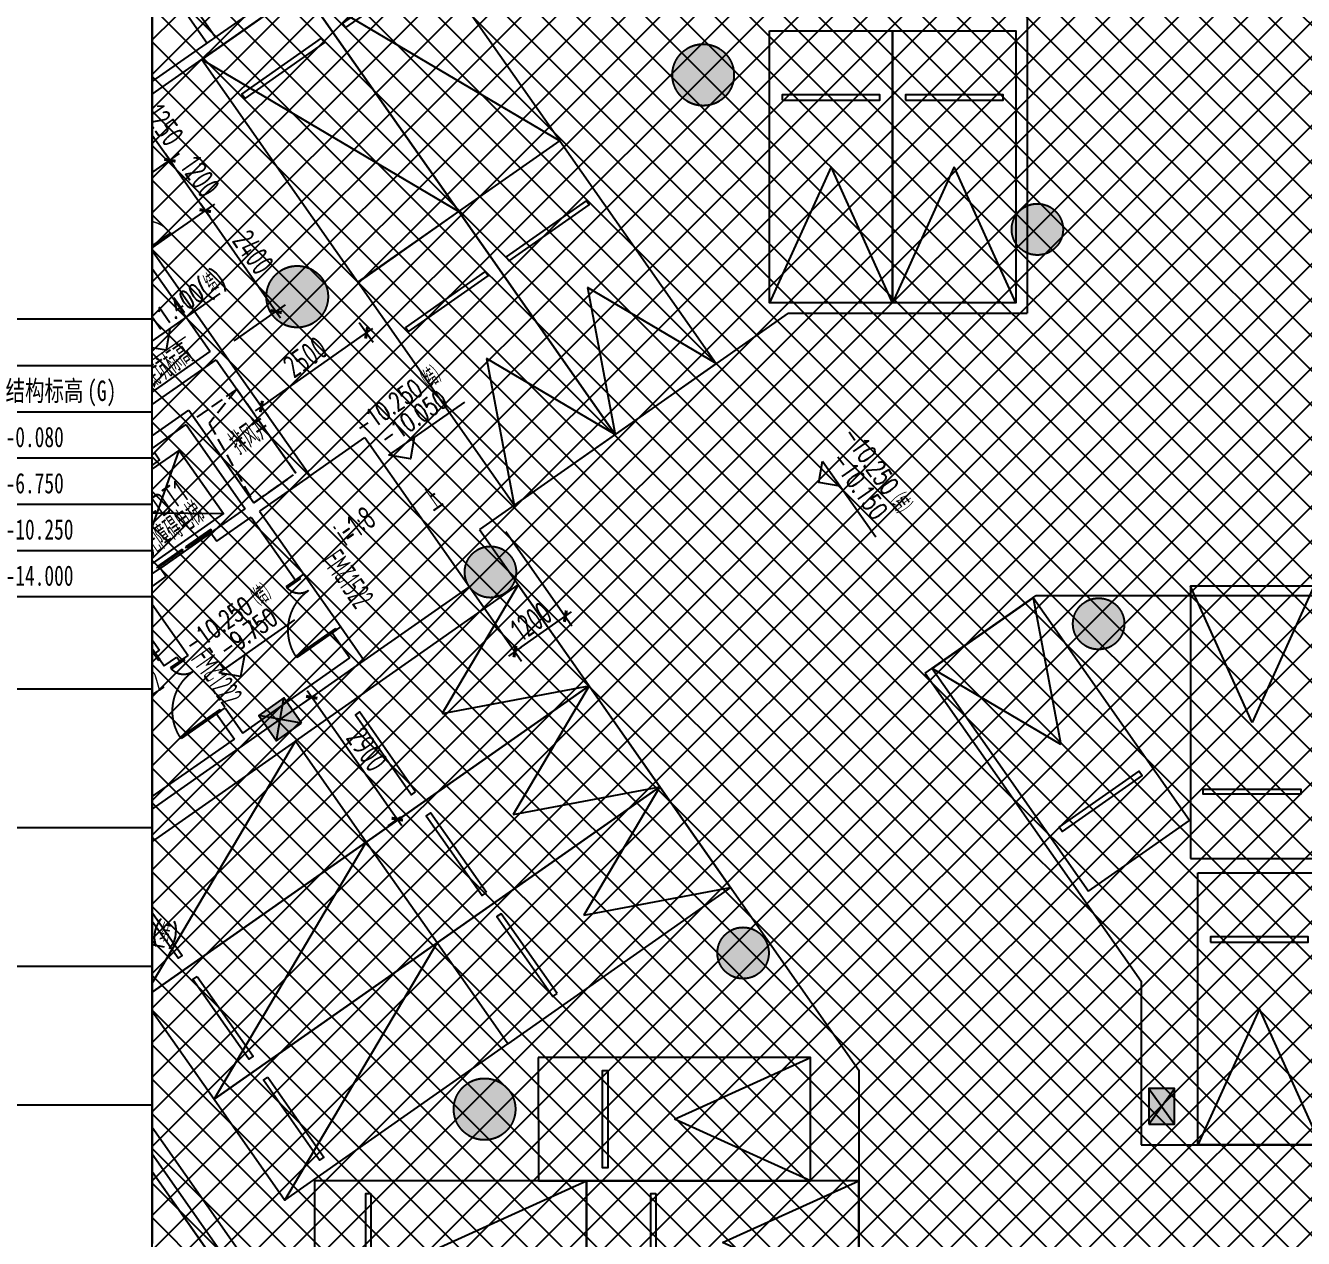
# Model space of a CAD drawing. Header units: millimetres. Extents: x 12325263 to 13848842, y -1463133 to 573208.
# Drawn here: x 12501774 to 12526656, y -1139009 to -1115387 of the extents above; entities that cross this region are included whole.
import ezdxf
from ezdxf.enums import TextEntityAlignment as Align
from ezdxf.xclip import XClip

# ---------------------------------------------------------------- set-up
doc = ezdxf.new("R2010")
doc.units = ezdxf.units.MM
doc.header["$LTSCALE"] = 1000
doc.header["$XCLIPFRAME"] = 0
doc.linetypes.add('-2F平面$0$__DASH', pattern=[0.35, 0.25, -0.1])
doc.linetypes.add('DASH', pattern=[0.35, 0.25, -0.1])
for name, color, linetype in [('-2F平面$0$DIM-ELEV', 3, 'Continuous'), ('-2F平面$0$DIM_ELEV', 3, 'Continuous'), ('-2F平面$0$DRWD-DOOR', 2, 'Continuous'), ('-2F平面$0$PARTS-CAR公寓', 240, 'Continuous'), ('-2F平面$0$PARTS-CAR公寓子母车位', 240, 'Continuous'), ('-2F平面$0$PARTS-STAIR', 2, 'Continuous'), ('-2F平面$0$PUB-TEXT', 7, 'Continuous'), ('-2F平面$0$WALL-SHATCH', 8, 'Continuous'), ('A-WALL-PATT', 8, 'Continuous'), ('DIM-PUB-4', 3, 'Continuous'), ('DRWD-F-TEXT', 142, 'Continuous'), ('PARTS-CAR-机械车位', 9, 'Continuous'), ('PARTS-HOLE', 3, 'Continuous'), ('PARTS-STAIR', 2, 'Continuous'), ('PUB-TEXT', 7, 'Continuous'), ('PUB_TAB', 7, 'Continuous'), ('ROAD-LINE', 20, 'Continuous'), ('WALL', 5, 'Continuous'), ('地下室柱网$0$0q-柱0', 8, 'Continuous'), ('地下室柱网$0$0q-柱填充', 8, 'Continuous')]:
    doc.layers.add(name, color=color, linetype=linetype)
doc.layers.add('地下室柱网$0$9', color=8, linetype='Continuous', plot=False)
doc.styles.add('-2F平面$0$hztxt', font='gbenor.shx', dxfattribs={"width": 0.7, "bigfont": 'gbcbig.shx'})
doc.styles.add('-2F平面$0$Standard', font='simplex.shx', dxfattribs={"bigfont": 'gbcbig.shx'})
doc.styles.add('hztxt', font='gbenor.shx', dxfattribs={"width": 0.7, "bigfont": 'gbcbig.shx'})
doc.styles.get("Standard").update_dxf_attribs({"font": 'gbenor.shx', "bigfont": 'gbcbig.shx'})
doc.styles.add('TITXV', font='', dxfattribs={"width": 0.7})
doc.styles.add('YQ_DIM', font='SUPEROS.SHX', dxfattribs={"width": 0.8, "bigfont": 'HZDX.SHX'})
doc.styles.get('TITXV').set_extended_font_data('SimSun')
doc.dimstyles.new('-2F平面$0$STANDARD', dxfattribs={"dimscale": 100, "dimtxt": 3.5, "dimasz": 1, "dimexe": 2.5, "dimexo": 3, "dimgap": 1.5, "dimtad": 1, "dimdec": 0, "dimzin": 0, "dimdsep": 46, "dimtxsty": '-2F平面$0$Standard', "dimblk": 'adgshg13--2F平面$0$_ArchTick', "dimcen": 0.09, "dimadec": 0, "dimazin": 0, "dimtfac": 1, "dimtdec": 0, "dimtix": 1, "dimtmove": 2, "dimatfit": 3, "dimfxl": 1, "dimtolj": 1, "dimtzin": 0, "dimarcsym": 0})
doc.dimstyles.new('yq150', dxfattribs={"dimscale": 150, "dimtxt": 3, "dimasz": 1, "dimexe": 1.5, "dimexo": 2, "dimgap": 0.5, "dimtad": 1, "dimdec": 0, "dimdsep": 46, "dimtxsty": 'YQ_DIM', "dimblk": 'adgshgYQTICK', "dimcen": 0, "dimclrd": 256, "dimclre": 256, "dimclrt": 7, "dimadec": 1, "dimazin": 2, "dimtfac": 1, "dimtdec": 0, "dimtix": 1, "dimtmove": 2, "dimatfit": 2, "dimfxl": 1, "dimtolj": 1, "dimtzin": 0, "dimarcsym": 0})

# ---------------------------------------------------------------- blocks, each defined once
blk = doc.blocks.new('A$C03DE6003')
blk.add_lwpolyline([(30000, 7200), (0, 7200), (0, 1800), (30000, 1800)], close=True)
at = {"layer": 'PUB_TAB'}
for points in [[(15000, 6300), (30000, 6300)], [(15000, 5400), (30000, 5400)], [(15000, 5400), (30000, 5400)], [(15000, 5400), (30000, 5400)], [(15000, 4500), (30000, 4500)], [(16371, 3600), (30000, 3600)], [(16371, 2700), (30000, 2700)]]:
    blk.add_lwpolyline(points, dxfattribs=at)
at = {"layer": 'PUB_TAB', "style": 'TITXV', "width": 0.7}
for s, p in [('结构标高', (27144, 5610)), ('(G)', (28732, 5610)), ('-0.080', (27144, 4710)), ('-6.750', (27144, 3810)), ('-10.250', (27144, 2910)), ('-14.000', (27144, 2010))]:
    blk.add_text(s, height=396.5, dxfattribs=at).set_placement(p)
blk = doc.blocks.new('adsgsdfgf')
for p, q in [((-1500, 63000), (-1500, 35250)), ((-1500, 35250), (-31500, 35250))]:
    blk.add_line(p, q)
blk.add_blockref('A$C03DE6003', (-31500, 28050))
blk = doc.blocks.new('adgshg13--2F平面$0$A$C7F010FC0')
at = {"layer": '-2F平面$0$WALL-SHATCH'}
h = blk.add_hatch(color=256, dxfattribs=at)
h.dxf.hatch_style = 1
h.paths.add_polyline_path([(-60384, -16881), (-763, 197), (12588, -13153), (12588, -157996), (-162965, -188820), (-171262, -180523), (-171262, -31311), (-150707, -10756), (-131860, -7981), (-99162, -7981), (-99162, -4981), (-76620, -4981), (-70108, -16881)], flags=16)
h.paths.add_polyline_path([(-60091, -16381), (-647, 647), (12988, -12988), (12988, -158332), (-163101, -189250), (-171662, -180689), (-171662, -31145), (-150778, -10261), (-131897, -7481), (-99562, -7481), (-99562, -4581), (-76366, -4581), (-69908, -16381)])
blk = doc.blocks.new('adgshg13--2F平面$0$$DorLib2D$00000225')
at = {"color": 0}
for p, q in [((0.475, -0.001), (0.475, 0.752)), ((0.475, 0.752), (0.5, 0.752)), ((0.5, -0.001), (0.5, 0.752)), ((-0.5, 0), (-0.5, 0.252)), ((-0.475, 0.252), (-0.5, 0.252)), ((-0.475, 0), (-0.475, 0.252)), ((-0.475, 0), (-0.5, 0)), ((0.475, -0.001), (0.5, -0.001))]:
    blk.add_line(p, q, dxfattribs=at)
for centre, radius, start, end in [((0.505, -0.002), 0.755, 92.2493, 179.7238), ((-0.501, 0.003), 0.251, 359.7899, 84.0974)]:
    blk.add_arc(centre, radius, start, end, dxfattribs=at)
blk = doc.blocks.new('adgshg13--2F平面$0$$DorLib2D$00000002')
for p, q in [((-0.5, 0), (-0.5, 0.4875)), ((-0.475, 0.4875), (-0.5, 0.4875)), ((-0.475, 0), (-0.475, 0.4875)), ((0.475, 0), (0.475, 0.4875)), ((0.475, 0.4875), (0.5, 0.4875)), ((0.5, 0), (0.5, 0.4875)), ((-0.5, 0), (-0.475, 0)), ((0.5, 0), (0.475, 0))]:
    blk.add_line(p, q)
at = {"lineweight": 13}
for centre, start, end in [((-0.4875, 0), 0, 88.53072), ((0.4875, 0), 91.46928, 180)]:
    blk.add_arc(centre, 0.4875, start, end, dxfattribs=at)
blk = doc.blocks.new('adgshg13--2F平面$0$Lmark11')
blk.add_line((-250, 250), (1250, 250))
blk.add_lwpolyline([(-250, 250), (250, 250), (0, 0), (-250, 250)], close=True)
at = {"color": 7, "style": '-2F平面$0$Standard', "width": 0.8}
blk.add_attdef('LMARK', text='', height=180, rotation=0, dxfattribs=at).set_placement((1137, 325), align=Align.RIGHT)
blk = doc.blocks.new('adgshg13-$DORLIB2D$00000127')
at = {"color": 0}
for points in [[(-0.533, 0.795), (-0.533, 0.69)], [(-0.033, 0.795), (-0.533, 0.795)], [(-0.033, 0.69), (-0.533, 0.69)], [(-0.033, 0.795), (-0.033, 0.69)], [(0.533, 0.795), (0.033, 0.795)], [(0.033, 0.795), (0.033, 0.69)], [(0.533, 0.69), (0.033, 0.69)], [(0.533, 0.795), (0.533, 0.69)], [(0.5, 0.5), (-0.5, 0.5)]]:
    blk.add_lwpolyline(points, dxfattribs=at)
blk = doc.blocks.new('adgshgbj--2F平面$0$报建车道-2')
at = {"layer": 'ROAD-LINE'}
for p, q in [((85804, -126535), (88657, -142787)), ((84074, -143592), (88657, -142787)), ((89783, -148173), (120507, -142779)), ((84074, -143592), (78882, -148783)), ((87917, -150040), (89783, -148173)), ((78882, -148783), (87977, -157878)), ((87917, -150040), (93094, -155216)), ((93646, -158359), (122357, -153317)), ((93094, -155216), (93646, -158359)), ((87977, -157878), (89180, -164727))]:
    blk.add_line(p, q, dxfattribs=at)
blk = doc.blocks.new('adgshg13--2F平面$0$_ArchTick')
at = {"color": 0, "linetype": 'ByBlock', "const_width": 0.4}
blk.add_lwpolyline([(-0.5, -0.5), (0.5, 0.5)], dxfattribs=at)
blk = doc.blocks.new('adgshg13--2F平面$0$_Dot')
at = {"color": 0, "linetype": 'ByBlock', "lineweight": -2}
blk.add_line((-0.5, 0), (-1, 0), dxfattribs=at)
at = {"color": 0, "linetype": 'ByBlock', "const_width": 0.5}
blk.add_lwpolyline([(-0.25, 0, 1), (0.25, 0, 1)], format="xyb", close=True, dxfattribs=at)
blk = doc.blocks.new('adgshgYQTICK')
blk.add_line((-1, 0), (1, 0))
at = {"const_width": 0.4}
blk.add_lwpolyline([(0.53, 0.53), (-0.53, -0.53)], dxfattribs=at)
blk = doc.blocks.new('*D1106')
at = {"layer": 'Defpoints', "color": 0, "transparency": 16777216}
for p in [(459748, 58130), (461547, 58161), (460632, 57246)]:
    blk.add_point(p, dxfattribs=at)
at = {"layer": 'DIM-PUB-4', "lineweight": -2, "transparency": 16777216}
for p, q in [((459960, 58342), (460822, 59204)), ((460769, 58939), (461441, 58267)), ((460844, 57458), (461706, 58320))]:
    blk.add_line(p, q, dxfattribs=at)
at = {"layer": 'DIM-PUB-4', "lineweight": -2, "transparency": 16777216, "xscale": 150, "yscale": 150, "zscale": 150}
for p, rotation in [((460663, 59045), 135.0000000077652), ((461547, 58161), 315.0000000077652)]:
    blk.add_blockref('adgshgYQTICK', p, dxfattribs=dict(at, rotation=rotation))
at = {"layer": 'DIM-PUB-4', "color": 7, "transparency": 16777216, "insert": (461317, 58815), "char_height": 450, "attachment_point": 5, "rotation": 315, "style": 'YQ_DIM'}
blk.add_mtext('\\A1;1250', dxfattribs=at)
blk = doc.blocks.new('*D1107')
at = {"layer": 'Defpoints', "color": 0, "transparency": 16777216}
for p in [(460632, 57246), (462395, 57313), (461480, 56397)]:
    blk.add_point(p, dxfattribs=at)
at = {"layer": 'DIM-PUB-4', "lineweight": -2, "transparency": 16777216}
for p, q in [((460844, 57458), (461706, 58320)), ((461653, 58055), (462289, 57419)), ((461692, 56609), (462555, 57472))]:
    blk.add_line(p, q, dxfattribs=at)
at = {"layer": 'DIM-PUB-4', "lineweight": -2, "transparency": 16777216, "xscale": 150, "yscale": 150, "zscale": 150}
for p, rotation in [((461547, 58161), 135.0000000069254), ((462395, 57313), 315.0000000069254)]:
    blk.add_blockref('adgshgYQTICK', p, dxfattribs=dict(at, rotation=rotation))
at = {"layer": 'DIM-PUB-4', "color": 7, "transparency": 16777216, "insert": (462183, 57949), "char_height": 450, "attachment_point": 5, "rotation": 315, "style": 'YQ_DIM'}
blk.add_mtext('\\A1;1200', dxfattribs=at)
blk = doc.blocks.new('*D1108')
at = {"layer": 'Defpoints', "color": 0, "transparency": 16777216}
for p in [(461480, 56397), (464093, 55615), (463177, 54700)]:
    blk.add_point(p, dxfattribs=at)
at = {"layer": 'DIM-PUB-4', "lineweight": -2, "transparency": 16777216}
for p, q in [((461692, 56609), (462555, 57472)), ((462502, 57206), (463986, 55722)), ((463389, 54912), (464252, 55775))]:
    blk.add_line(p, q, dxfattribs=at)
at = {"layer": 'DIM-PUB-4', "lineweight": -2, "transparency": 16777216, "xscale": 150, "yscale": 150, "zscale": 150}
for p, rotation in [((462395, 57313), 134.9999999925125), ((464093, 55615), 314.9999999925126)]:
    blk.add_blockref('adgshgYQTICK', p, dxfattribs=dict(at, rotation=rotation))
at = {"layer": 'DIM-PUB-4', "color": 7, "transparency": 16777216, "insert": (463456, 56676), "char_height": 450, "attachment_point": 5, "rotation": 315, "style": 'YQ_DIM'}
blk.add_mtext('\\A1;2400', dxfattribs=at)
blk = doc.blocks.new('*D1109')
at = {"layer": 'Defpoints', "color": 0, "transparency": 16777216}
for p in [(465514, 55899), (465900, 55512), (463746, 54131)]:
    blk.add_point(p, dxfattribs=at)
at = {"layer": 'DIM-PUB-4', "lineweight": -2, "transparency": 16777216}
for p, q in [((465726, 55687), (466059, 55353)), ((464239, 53851), (465794, 55406)), ((463958, 53919), (464292, 53586))]:
    blk.add_line(p, q, dxfattribs=at)
at = {"layer": 'DIM-PUB-4', "lineweight": -2, "transparency": 16777216, "xscale": 150, "yscale": 150, "zscale": 150}
for p, rotation in [((465900, 55512), 44.99999999415535), ((464132, 53745), 224.9999999941554)]:
    blk.add_blockref('adgshgYQTICK', p, dxfattribs=dict(at, rotation=rotation))
at = {"layer": 'DIM-PUB-4', "color": 7, "transparency": 16777216, "insert": (464804, 54841), "char_height": 450, "attachment_point": 5, "rotation": 45, "style": 'YQ_DIM'}
blk.add_mtext('\\A1;2500', dxfattribs=at)
blk = doc.blocks.new('*D1110')
at = {"layer": 'Defpoints', "color": 0, "transparency": 16777216}
for p in [(469031, 52382), (468182, 51534), (470667, 50745)]:
    blk.add_point(p, dxfattribs=at)
at = {"layer": 'DIM-PUB-4', "lineweight": -2, "transparency": 16777216}
for p, q in [((469243, 52170), (470826, 50586)), ((468394, 51321), (469978, 49738)), ((469925, 50003), (470561, 50639))]:
    blk.add_line(p, q, dxfattribs=at)
at = {"layer": 'DIM-PUB-4', "lineweight": -2, "transparency": 16777216, "xscale": 150, "yscale": 150, "zscale": 150}
for p, rotation in [((470667, 50745), 44.99999999107014), ((469819, 49897), 224.9999999910701)]:
    blk.add_blockref('adgshgYQTICK', p, dxfattribs=dict(at, rotation=rotation))
at = {"layer": 'DIM-PUB-4', "color": 7, "transparency": 16777216, "insert": (470031, 50533), "char_height": 450, "attachment_point": 5, "rotation": 45, "style": 'YQ_DIM'}
blk.add_mtext('\\A1;1200', dxfattribs=at)
blk = doc.blocks.new('*D1111')
at = {"layer": 'Defpoints', "color": 0, "transparency": 16777216}
for p in [(466346, 48605), (468396, 46555), (468127, 46286)]:
    blk.add_point(p, dxfattribs=at)
at = {"layer": 'DIM-PUB-4', "lineweight": -2, "transparency": 16777216}
for p, q in [((466133, 48393), (465917, 48177)), ((466182, 48230), (468021, 46392)), ((468184, 46343), (467968, 46127))]:
    blk.add_line(p, q, dxfattribs=at)
at = {"layer": 'DIM-PUB-4', "lineweight": -2, "transparency": 16777216, "xscale": 150, "yscale": 150, "zscale": 150}
for p, rotation in [((466076, 48336), 135.0000000032722), ((468127, 46286), 315.0000000032722)]:
    blk.add_blockref('adgshgYQTICK', p, dxfattribs=dict(at, rotation=rotation))
at = {"layer": 'DIM-PUB-4', "color": 7, "transparency": 16777216, "insert": (467314, 47523), "char_height": 450, "attachment_point": 5, "rotation": 315, "style": 'YQ_DIM'}
blk.add_mtext('\\A1;2900', dxfattribs=at)
blk = doc.blocks.new('adgshg-2F平面$0$CAR-机械车位')
for p, q in [((2500, 5200), (0, 0)), ((2500, 0), (0, 5200))]:
    blk.add_line(p, q)
at = {"color": 8}
blk.add_line((642, 5200), (2392, 5200), dxfattribs=at)
for points in [[(2500, 200), (2500, 5200), (0, 5200), (0, 200)], [(2500, 200), (2500, 0), (0, 0), (0, 200)]]:
    blk.add_lwpolyline(points)
blk = doc.blocks.new('adgshg一期二层')
at = {"layer": 'PARTS-CAR-机械车位', "xscale": -1, "rotation": 135.0000004018798}
blk.add_blockref('adgshg-2F平面$0$CAR-机械车位', (27520, -68545), dxfattribs=at)
blk = doc.blocks.new('adgshg2qbj-gycw-bj-13-CAR-4')
for p, q in [((0, -2650), (-1200, -5300)), ((1200, -5300), (0, -2650)), ((0, -2650), (0, -2650))]:
    blk.add_line(p, q)
blk.add_lwpolyline([(-1200, 0), (1200, 0), (1200, -5300), (-1200, -5300)], close=True)
at = {"extrusion": (-0.000447791, -3.39718e-15, 1), "elevation": -1}
blk.add_lwpolyline([(-950, -1350), (950, -1350), (950, -1250), (-950, -1250)], close=True, dxfattribs=at)
blk = doc.blocks.new('adgshg2qbj-gycw-bj-13--2F平面$0$CAR-子车位')
blk.add_line((1697, 1697), (3748, -3748))
blk.add_lwpolyline([(0, 0), (1697, 1697), (5445, -2051), (3748, -3748)], close=True)
at = {"extrusion": (-0.000316636, -0.000316636, 1), "elevation": -1}
blk.add_lwpolyline([(955, -601), (2298, 742), (2227, 813), (884, -530)], close=True, dxfattribs=at)
blk = doc.blocks.new('*U498')
at = {"layer": '地下室柱网$0$0q-柱填充'}
h = blk.add_hatch(color=256, dxfattribs=at)
h.dxf.hatch_style = 1
edge = h.paths.add_edge_path()
edge.add_arc((0, 0), 600, 0, 360)
at = {"layer": '地下室柱网$0$0q-柱0'}
blk.add_circle((0, 0), 600, dxfattribs=at)
blk = doc.blocks.new('*U494')
at = {"layer": '地下室柱网$0$0q-柱0'}
blk.add_lwpolyline([(-250, -350), (250, -350), (250, 350), (-250, 350)], close=True, dxfattribs=at)
at = {"layer": '地下室柱网$0$0q-柱填充'}
blk.add_solid([(-250, 350), (250, 350), (-250, -350), (250, -350)], dxfattribs=at)
at = {"layer": '地下室柱网$0$9'}
for p, q in [((-250, 350), (250, -350)), ((-250, -350), (250, 350))]:
    blk.add_line(p, q, dxfattribs=at)
blk = doc.blocks.new('*U492')
at = {"layer": '地下室柱网$0$0q-柱0'}
blk.add_lwpolyline([(-300, -300), (300, -300), (300, 300), (-300, 300)], close=True, dxfattribs=at)
at = {"layer": '地下室柱网$0$0q-柱填充'}
blk.add_solid([(-300, 300), (300, 300), (-300, -300), (300, -300)], dxfattribs=at)
at = {"layer": '地下室柱网$0$9'}
for p, q in [((-300, 300), (300, -300)), ((-300, -300), (300, 300))]:
    blk.add_line(p, q, dxfattribs=at)
blk = doc.blocks.new('*U499')
at = {"layer": '地下室柱网$0$0q-柱填充'}
h = blk.add_hatch(color=256, dxfattribs=at)
h.dxf.hatch_style = 1
edge = h.paths.add_edge_path()
edge.add_arc((0, 0), 500, 0, 360)
at = {"layer": '地下室柱网$0$0q-柱0'}
blk.add_circle((0, 0), 500, dxfattribs=at)
blk = doc.blocks.new('A$C20AC37F1')
for p, q in [((0, 12600), (30000, 12600)), ((0, 10800), (30000, 10800)), ((0, 8100), (30000, 8100)), ((0, 5400), (30000, 5400)), ((0, 2700), (30000, 2700))]:
    blk.add_line(p, q)
blk.add_lwpolyline([(0, 0), (0, 12600), (30000, 12600), (30000, 0)])
blk = doc.blocks.new('adgshg13--2F平面$0$J-集水井-2F')
at = {"layer": '-2F平面$0$DIM-ELEV'}
ref = blk.add_blockref('adgshg13--2F平面$0$Lmark11', (85131, 50230), dxfattribs=dict(at, xscale=1.200000000000001, yscale=1.200000000000001, zscale=1.200000000000001, rotation=44.9863242675535))
ref.add_attrib('LMARK', '-11.400(结)', dxfattribs={"layer": '0', "color": 7, "height": 360, "rotation": 44.9863, "style": '-2F平面$0$Standard', "width": 0.7}).set_placement((86064, 51724), align=Align.RIGHT)
ref = blk.add_blockref('adgshg13--2F平面$0$Lmark11', (85606, 38483), dxfattribs=dict(at, xscale=1.200000000000001, yscale=1.200000000000001, zscale=1.200000000000001))
ref.add_attrib('LMARK', '-13.400(结)', dxfattribs={"layer": '0', "color": 7, "height": 360, "style": '-2F平面$0$Standard', "width": 0.7}).set_placement((87323, 38880), align=Align.RIGHT)
at = {"layer": '-2F平面$0$PUB-TEXT', "color": 7, "style": '-2F平面$0$hztxt', "width": 0.8}
blk.add_text('底坑标高', height=450, rotation=44.9863, dxfattribs=at).set_placement((84992, 49415))
at = {"layer": '-2F平面$0$DIM_ELEV'}
blk.add_leader([(85117, 47723), (84616, 49715), (85460, 50559)], dimstyle='-2F平面$0$STANDARD', override={"dimscale": 1, "dimtxt": 6000, "dimasz": 100, "dimtad": 0, "dimldrblk": 'adgshg13--2F平面$0$_Dot', "dimlwd": 20}, dxfattribs=at)
blk = doc.blocks.new('A$C2A3E77E8')
at = {"layer": '-2F平面$0$DIM_ELEV'}
blk.add_line((459288, 44729.8), (469767.4, 34250.5), dxfattribs=at)
at = {"layer": '-2F平面$0$PARTS-STAIR'}
for p, q in [((465298.4, 52578.7), (466217.7, 53498)), ((466217.7, 53498), (468727.9, 50987.7)), ((466960.1, 49220), (468727.9, 50987.7)), ((465510.6, 50669.5), (466394.4, 49785.7))]:
    blk.add_line(p, q, dxfattribs=at)
blk.add_lwpolyline([(465705, 50475.1, 0, 100, 0), (465987.9, 50757.9, 0, 0, 0), (467472.8, 52242.9, 0, 0, 0)], format="xyseb", dxfattribs=at)
at = {"layer": 'PARTS-HOLE', "linetype": 'DASH'}
blk.add_lwpolyline([(462894.3, 53285.8), (464308.5, 51871.6), (465015.6, 52578.7), (463601.4, 53992.9)], close=True, dxfattribs=at)
blk.add_lwpolyline([(463601.4, 53992.9), (463185.4, 53245.7), (464308.5, 51871.6)], dxfattribs=at)
at = {"layer": 'PARTS-STAIR'}
for p, q in [((462280.7, 50081), (462705, 52626.6)), ((461220.1, 51141.7), (463765.6, 51565.9))]:
    blk.add_line(p, q, dxfattribs=at)
for points in [[(462280.7, 50081), (461220.1, 51141.7), (462705, 52626.6), (463765.6, 51565.9)], [(461469.6, 51486.1), (461352.8, 51602.9), (462243.7, 52493.9), (462360.4, 52377.2)]]:
    blk.add_lwpolyline(points, close=True, dxfattribs=at)
at = {"layer": 'WALL'}
for p, q in [((457979.8, 64705.5), (462010.3, 60675)), ((457979.8, 64422.7), (461868.9, 60533.6)), ((452323, 50987.7), (464188, 62852.7)), ((452605.9, 50987.7), (464402.9, 62784.8)), ((462257.9, 55336.4), (461338.6, 56255.7)), ((462257.9, 55619.3), (461480, 56397.1)), ((462257.9, 55619.3), (462257.9, 55619.3)), ((462257.9, 55619.3), (465298.4, 52578.7)), ((462257.9, 55336.4), (462965, 54629.3)), ((460384, 52048.4), (462965, 54629.3)), ((460525.5, 51907), (463106.4, 54487.9)), ((463106.4, 54487.9), (465015.6, 52578.7)), ((460525.5, 51199.9), (462752.8, 53427.3)), ((462752.8, 53427.3), (464308.5, 51871.6)), ((460808.3, 51199.9), (462752.8, 53144.4)), ((462752.8, 53144.4), (464167.1, 51730.2)), ((465298.4, 52578.7), (464449.9, 51730.2)), ((464874.2, 52437.3), (464308.5, 51871.6)), ((463587.2, 51150.4), (464167.1, 51730.2)), ((463728.6, 51008.9), (464308.5, 51588.8)), ((464308.5, 51588.8), (465369.1, 50528.1)), ((464449.9, 51730.2), (465510.6, 50669.5)), ((460525.5, 51199.9), (463000.3, 48725)), ((463587.2, 51150.4), (463728.6, 51008.9)), ((465369.1, 50528.1), (465510.6, 50669.5)), ((462222.5, 49785.7), (462738.7, 50301.8)), ((462738.7, 50301.8), (462880.1, 50160.4)), ((462505.4, 49785.7), (462880.1, 50160.4)), ((462505.4, 49785.7), (463566, 48725)), ((466253, 49644.2), (466394.4, 49785.7)), ((466394.4, 49785.7), (466960.1, 49220)), ((466253, 49644.2), (466677.3, 49220)), ((462151.8, 44411.6), (466960.1, 49220)), ((464874.2, 47416.8), (466677.3, 49220)), ((462929.6, 48654.3), (463000.3, 48725)), ((462929.6, 48654.3), (463141.7, 48442.2)), ((463141.7, 48442.2), (463353.9, 48654.3)), ((463353.9, 48654.3), (463424.6, 48583.6)), ((463424.6, 48583.6), (463566, 48725)), ((464308.5, 47699.7), (464449.9, 47841.1)), ((464449.9, 47841.1), (464874.2, 47416.8)), ((464308.5, 47699.7), (464732.7, 47275.4)), ((462151.8, 44694.5), (464732.7, 47275.4)), ((473729.3, 29864.3), (459075.9, 44517.7)), ((473488.7, 29822), (460207.3, 43103.5))]:
    blk.add_line(p, q, dxfattribs=at)
at = {"layer": '-2F平面$0$DIM-ELEV'}
ref = blk.add_blockref('adgshg13--2F平面$0$Lmark11', (466958.9, 53703.8), dxfattribs=dict(at, xscale=1.200000000000002, yscale=1.200000000000002, zscale=1.200000000000002, rotation=44.99999997671747))
XClip(ref).set_block_clipping_path([(-529.1692605615, 256.2128419876), (1355.6507577896, 780.9177241325)])
ref.add_attrib('LMARK', '-10.250（结）', dxfattribs={"layer": '0', "color": 7, "height": 360, "rotation": 45, "style": '-2F平面$0$Standard', "width": 0.7}).set_placement((467611.7, 54952.9), align=Align.RIGHT)
ref = blk.add_blockref('adgshg13--2F平面$0$Lmark11', (475541.6, 54372.6), dxfattribs=dict(at, xscale=1.200000000000006, yscale=1.200000000000006, zscale=1.200000000000006, rotation=315.0000000366956))
XClip(ref).set_block_clipping_path([(-529.1692605615, 256.2128419876), (1355.6507577896, 780.9177241325)])
ref.add_attrib('LMARK', '-10.250（结）', dxfattribs={"layer": '0', "color": 7, "height": 360, "rotation": 315, "style": '-2F平面$0$Standard', "width": 0.7}).set_placement((476790.6, 53719.8), align=Align.RIGHT)
ref = blk.add_blockref('adgshg13--2F平面$0$Lmark11', (467166.8, 53240.5), dxfattribs=dict(at, xscale=1.200000000000002, yscale=1.200000000000002, zscale=1.200000000000002, rotation=44.99999997671747))
ref.add_attrib('LMARK', '-10.050', dxfattribs={"layer": '0', "color": 7, "height": 360, "rotation": 45, "style": '-2F平面$0$Standard', "width": 0.7}).set_placement((467727.7, 54419), align=Align.RIGHT)
ref = blk.add_blockref('adgshg13--2F平面$0$Lmark11', (475078.2, 54164.8), dxfattribs=dict(at, xscale=1.200000000000006, yscale=1.200000000000006, zscale=1.200000000000006, rotation=315.0000000366956))
ref.add_attrib('LMARK', '-10.150', dxfattribs={"layer": '0', "color": 7, "height": 360, "rotation": 315, "style": '-2F平面$0$Standard', "width": 0.7}).set_placement((476256.7, 53603.9), align=Align.RIGHT)
ref = blk.add_blockref('adgshg13--2F平面$0$Lmark11', (464434.3, 48956.6), dxfattribs=dict(at, xscale=1.200000000000002, yscale=1.200000000000002, zscale=1.200000000000002, rotation=44.99999997671747))
XClip(ref).set_block_clipping_path([(-529.1692605615, 256.2128419876), (1355.6507577896, 780.9177241325)])
ref.add_attrib('LMARK', '-10.250（结）', dxfattribs={"layer": '0', "color": 7, "height": 360, "rotation": 45, "style": '-2F平面$0$Standard', "width": 0.7}).set_placement((465087.1, 50205.6), align=Align.RIGHT)
ref = blk.add_blockref('adgshg13--2F平面$0$Lmark11', (464642.2, 48493.2), dxfattribs=dict(at, xscale=1.200000000000002, yscale=1.200000000000002, zscale=1.200000000000002, rotation=44.99999997671747))
ref.add_attrib('LMARK', '-9.750', dxfattribs={"layer": '0', "color": 7, "height": 360, "rotation": 45, "style": '-2F平面$0$Standard', "width": 0.7}).set_placement((465203.1, 49671.7), align=Align.RIGHT)
at = {"layer": '-2F平面$0$DRWD-DOOR', "color": 2}
for name, p, xscale, yscale, zscale, rotation in [('adgshg13--2F平面$0$$DorLib2D$00000002', (460985.1, 56750.7), 1200.000000000004, 1200.000000000004, -1999.999999999999, 315.0000068117598), ('adgshg13--2F平面$0$$DorLib2D$00000225', (465878.8, 50155.3), -1250.000000000001, 1250.000000000001, 1800, 135.0000000279218), ('adgshg13--2F平面$0$$DorLib2D$00000225', (462593.7, 48106.3), 1250.000000000001, 1250.000000000001, 1800, 44.99999998235933), ('adgshg13--2F平面$0$$DorLib2D$00000225', (463934.3, 48210.8), -1250.000000000001, 1250.000000000001, 1800, 135.0000000279218)]:
    blk.add_blockref(name, p, dxfattribs=dict(at, xscale=xscale, yscale=yscale, zscale=zscale, rotation=rotation))
at = {"layer": '-2F平面$0$PARTS-CAR公寓'}
for p, rotation in [((476153.4, 63287), 9.958519084920162), ((473789.6, 62872), 9.958519084920162), ((484839.9, 48161.3), 9.95851908645614)]:
    blk.add_blockref('adgshg2qbj-gycw-bj-13-CAR-4', p, dxfattribs=dict(at, rotation=rotation))
for p, xscale, rotation in [((484652.2, 48411.2), -0.9999999999999979, 189.9590294978774), ((482474.4, 48079.1), -1, 224.999691097731), ((471842.9, 41006), -1, 99.95902944793569)]:
    blk.add_blockref('adgshg2qbj-gycw-bj-13-CAR-4', p, dxfattribs=dict(at, xscale=xscale, rotation=rotation))
at = {"layer": '-2F平面$0$PARTS-CAR公寓子母车位'}
for name, p, xscale, rotation in [('adgshg2qbj-gycw-bj-13--2F平面$0$CAR-子车位', (466618.5, 64506.5), -1, 144.9584734832931), ('adgshg2qbj-gycw-bj-13--2F平面$0$CAR-子车位', (465212.1, 63594), -1, 89.99995440788605), ('adgshg2qbj-gycw-bj-13--2F平面$0$CAR-子车位', (463515.1, 61896.9), -1, 89.99995440788605), ('adgshg2qbj-gycw-bj-13--2F平面$0$CAR-子车位', (462164.5, 43691.8), -0.9999999999999993, 180), ('adgshg2qbj-gycw-bj-13--2F平面$0$CAR-子车位', (463861.6, 41994.8), -0.9999999999999993, 180), ('adgshg2qbj-gycw-bj-13--2F平面$0$CAR-子车位', (465558.6, 40297.7), -0.9999999999999993, 180), ('adgshg2qbj-gycw-bj-13--2F平面$0$CAR-子车位', (467754.7, 39069.8), -1.000000000000001, 144.9590293713284), ('adgshg2qbj-gycw-bj-13-CAR-4', (473182.4, 38804.5), -1, 99.95902944793569)]:
    blk.add_blockref(name, p, dxfattribs=dict(at, xscale=xscale, rotation=rotation))
for p, rotation in [((468111.2, 58997.8), 44.99999998880367), ((466414.2, 57300.7), 44.99999998880367), ((466760.7, 46590.9), 134.9999999888036), ((468457.8, 44893.9), 134.9999999888036), ((470154.8, 43196.8), 134.9999999888036)]:
    blk.add_blockref('adgshg2qbj-gycw-bj-13-CAR-4', p, dxfattribs=dict(at, rotation=rotation))
at = {"linetype": '-2F平面$0$__DASH'}
blk.add_blockref('adgshg13--2F平面$0$J-集水井-2F', (376983, 4271.8), dxfattribs=at)
for name, p in [('adgshg一期二层', (436647, 107688.7)), ('adgshgbj--2F平面$0$报建车道-2', (389845.5, 200902.2))]:
    blk.add_blockref(name, p)
for name, p, rotation in [('*U498', (471486.7, 61593.6), 45.00000001820266), ('*U499', (478416.3, 59755.1), 45.00000001812894), ('*U498', (464449.1, 55972.1), 45.00000001821413), ('*U499', (480919.7, 52395.6), 45.00000001820266), ('*U499', (469081.4, 51341.3), 134.9999999851136), ('*U492', (465545.9, 47805.8), 134.9999999851136), ('*U499', (475210.1, 44883.5), 134.9999999851136), ('*U494', (483755.3, 43351.5), 9.958774256191964), ('*U498', (470778.5, 41017.5), 134.9999999851136)]:
    blk.add_blockref(name, p, dxfattribs=dict(rotation=rotation))
at = {"layer": 'PARTS-STAIR', "color": 2, "xscale": 1200.000000000002, "yscale": 200.0000000000004, "zscale": 1200.000000000002, "rotation": 45.00000321926924}
blk.add_blockref('adgshg13-$DORLIB2D$00000127', (463233.7, 50655.4), dxfattribs=at)
at = {"layer": 'WALL', "color": 1}
blk.add_blockref('adgshg13--2F平面$0$A$C7F010FC0', (561507.9, 205483.1), dxfattribs=at)
at = {"layer": '-2F平面$0$PUB-TEXT', "color": 7, "style": '-2F平面$0$hztxt', "width": 0.8}
for s, p in [('上', (467804.6, 52285.3)), ('i=1:8', (466207.3, 51331.9))]:
    blk.add_text(s, height=450, rotation=45, dxfattribs=at).set_placement(p)
at = {"layer": 'DRWD-F-TEXT', "width": 0.6}
for s, rotation, p in [('FM乙1522', 315.00001, (465796.5, 50987.6)), ('FM乙1222', 315.00001, (463614.9, 48656.9)), ('FM乙1222', 45.00001, (462409, 47212.6))]:
    blk.add_text(s, height=450, rotation=rotation, dxfattribs=at).set_placement(p)
at = {"layer": 'PUB-TEXT', "color": 7, "style": 'hztxt', "width": 0.8}
for s, p in [('排风井', (463885.1, 52721)), ('11-DT1', (462241.8, 50916.3)), ('无障碍电梯', (462552.8, 50488.3))]:
    blk.add_text(s, height=450, rotation=45, dxfattribs=at).set_placement(p)
at = {"layer": 'DIM-PUB-4'}
for base, p1, p2, angle, picture, middle in [((461546.9, 58161), (459747.6, 58129.5), (460631.5, 57245.6), 315, '*D1106', (461317.1, 58815.1)), ((462395.4, 57312.5), (460631.5, 57245.6), (461480, 56397.1), 315, '*D1107', (462183.3, 57948.9)), ((464092.5, 55615.4), (461480, 56397.1), (463177.1, 54700), 315, '*D1108', (463456.1, 56676.1)), ((465900.3, 55512.4), (463746, 54131.2), (465513.7, 55898.9), 45, '*D1109', (464804.2, 54840.7)), ((470667.4, 50745.3), (468182.1, 51533.6), (469030.6, 52382.1), 45, '*D1110', (470031, 50533.2)), ((468127, 46285.6), (466345.6, 48605.4), (468396.2, 46554.8), 315, '*D1111', (467313.8, 47523))]:
    dim = blk.add_linear_dim(base=base, p1=p1, p2=p2, angle=angle, dimstyle='yq150', dxfattribs=at)
    dim.commit()
    dim.dimension.update_dxf_attribs({"geometry": picture, "text_midpoint": middle, "dimtype": 129})

msp = doc.modelspace()

# ---------------------------------------------------------------- hatches: boundary and pattern name
at = {"layer": 'A-WALL-PATT'}
h = msp.add_hatch(dxfattribs=at)
h.set_pattern_fill('ANSI37', color=252, scale=300)
h.set_pattern_definition([(45, (0, 0), (-336.759605, 336.759605), []), (135, (0, 0), (-336.759605, -336.759605), [])])
h.paths.add_polyline_path([(12564696.8, -1148386.8), (12504241.6, -1148387), (12504241.6, -1033958), (12634041.3, -1033958), (12627844.5, -1069250.3), (12616665.5, -1067287.4), (12616902.5, -1065937.9), (12610631.1, -1064836.8), (12604673.6, -1064836.8), (12597896.8, -1064836.8), (12597896.8, -1060786.8), (12593492.1, -1060786.8), (12590496.8, -1060786.8), (12590496.8, -1069586.9), (12575796.8, -1069586.9), (12575796.8, -1059986.8), (12574896.8, -1059986.8), (12574896.8, -1057336.8), (12570296.8, -1057336.8), (12570296.8, -1055286.8), (12568296.8, -1055286.8), (12568296.8, -1060086.8), (12564596.6, -1060086.8), (12564596.6, -1069486.8), (12564696.9, -1069486.8), (12564696.8, -1097986.8), (12567296.8, -1097986.8), (12567296.8, -1105536.8), (12565696.8, -1105536.8), (12565696.8, -1113036.8), (12564696.8, -1113036.8)])

# ---------------------------------------------------------------- linework, layer by layer
at = {"layer": 'A-WALL-PATT', "color": 252}
msp.add_lwpolyline([(12564696.9, -1069486.8), (12564696.8, -1097986.8), (12567296.8, -1097986.8), (12567296.8, -1105536.8), (12565696.8, -1105536.8), (12565696.8, -1113036.8), (12564696.8, -1113036.8), (12564696.8, -1148386.8), (12504241.6, -1148387), (12504241.6, -1033958)], dxfattribs=at)

# ---------------------------------------------------------------- block references
for name, p in [('adsgsdfgf', (12505741.6, -1156358)), ('A$C20AC37F1', (12474241.6, -1139108))]:
    msp.add_blockref(name, p)
ref = msp.add_blockref('A$C2A3E77E8', (12039933.3, -1095474.8), dxfattribs=dict(rotation=350.0412492537527))
XClip(ref).set_block_clipping_path([(574517.6328491271, 127502.2367430634), (563167.6328490991, 127502.2228846755), (563167.6311767455, 128872.3654828509), (556800.2987149898, 128872.35771109), (544257.8770271596, 126670.0996581088), (543557.4714692105, 130659.0804795903), (536268.9804626536, 129379.331731239), (537790.8662453052, 120711.8038626132), (523312.3703787625, 118169.6006707186), (521652.1357429288, 127625.0713569671), (520765.6618171427, 127469.4202569119), (520307.3778515682, 130079.4678951118), (515776.700237589, 129283.9687092729), (515422.1926091146, 131303.0932199814), (513452.2958014049, 130957.2097736297), (514282.4182554409, 126229.4878651481), (510637.9919826575, 125589.577113275), (512263.534631284, 116331.1783077423), (512362.3527807724, 116348.529120174), (517291.1072248165, 88278.0145814414), (519851.8954271879, 88727.6234641299), (522454.6248882134, 73904.4148362107), (519893.7906026859, 73454.7686835658), (526007.3042119928, 38637.452739819), (480033.7029030509, 30565.0258553012), (466439.1866319198, 28317.0522398334), (446673.6220214516, 140886.9888556413), (578014.3726615645, 163948.422490485), (584117.7942495663, 129187.8787387202)])

doc.saveas('drawing.dxf')
